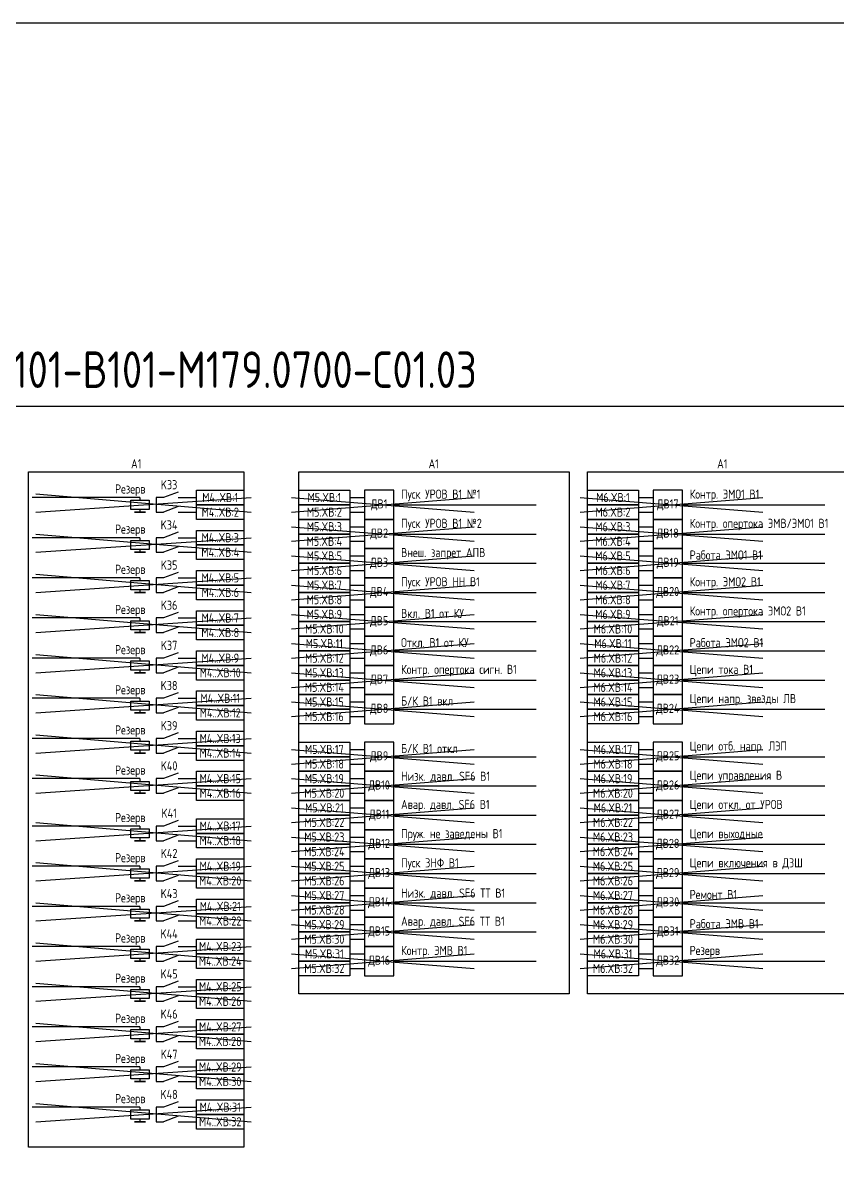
# Model space of a CAD drawing. Header units: millimetres. Extents: x -936 to 3453, y -90 to 618.
# Drawn here: x 226.5 to 449.3, y 303.5 to 618 of the extents above; entities that cross this region are included whole.
import ezdxf

# ---------------------------------------------------------------- set-up
doc = ezdxf.new("R2010")
doc.units = ezdxf.units.MM
doc.styles.add('Gost_type_A', font='GOST_A.TTF')

msp = doc.modelspace()

# ---------------------------------------------------------------- linework, layer by layer
for p, q in [((258.5, 488), (229, 488)), ((258.5, 488), (258.5, 487.25)), ((316, 488), (320, 488)), ((395, 488), (399, 488)), ((258.5, 484.75), (258.5, 484)), ((328, 486), (367, 486)), ((407, 486), (446, 486)), ((316, 484), (320, 484)), ((395, 484), (399, 484)), ((316, 480), (320, 480)), ((395, 480), (399, 480)), ((258.5, 477), (229, 477)), ((258.5, 477), (258.5, 476.25)), ((316, 476), (320, 476)), ((328, 478), (367, 478)), ((395, 476), (399, 476)), ((407, 478), (446, 478)), ((258.5, 473.75), (258.5, 473)), ((316, 472), (320, 472)), ((395, 472), (399, 472)), ((328, 470), (367, 470)), ((407, 470), (446, 470)), ((258.5, 466), (229, 466)), ((258.5, 466), (258.5, 465.25)), ((316, 468), (320, 468)), ((395, 468), (399, 468)), ((258.5, 462.75), (258.5, 462)), ((316, 464), (320, 464)), ((395, 464), (399, 464)), ((316, 460), (320, 460)), ((328, 462), (367, 462)), ((395, 460), (399, 460)), ((407, 462), (446, 462)), ((258.5, 455), (229, 455)), ((258.5, 455), (258.5, 454.25)), ((316, 456), (320, 456)), ((328, 454), (367, 454)), ((395, 456), (399, 456)), ((407, 454), (446, 454)), ((258.5, 451.75), (258.5, 451)), ((316, 452), (320, 452)), ((395, 452), (399, 452)), ((316, 448), (320, 448)), ((395, 448), (399, 448)), ((258.5, 444), (229, 444)), ((258.5, 444), (258.5, 443.25)), ((316, 444), (320, 444)), ((328, 446), (367, 446)), ((395, 444), (399, 444)), ((407, 446), (446, 446)), ((258.5, 440.75), (258.5, 440)), ((316, 440), (320, 440)), ((328, 438), (367, 438)), ((395, 440), (399, 440)), ((407, 438), (446, 438)), ((316, 436), (320, 436)), ((395, 436), (399, 436)), ((258.5, 433), (229, 433)), ((258.5, 433), (258.5, 432.25)), ((316, 432), (320, 432)), ((395, 432), (399, 432)), ((258.5, 429.75), (258.5, 429)), ((316, 428), (320, 428)), ((328, 430), (367, 430)), ((395, 428), (399, 428)), ((407, 430), (446, 430)), ((258.5, 422), (229, 422)), ((258.5, 422), (258.5, 421.25)), ((258.5, 418.75), (258.5, 418)), ((316, 419), (320, 419)), ((395, 419), (399, 419)), ((328, 417), (367, 417)), ((407, 417), (446, 417)), ((316, 415), (320, 415)), ((395, 415), (399, 415)), ((258.5, 411), (229, 411)), ((258.5, 411), (258.5, 410.25)), ((316, 411), (320, 411)), ((328, 409), (367, 409)), ((395, 411), (399, 411)), ((407, 409), (446, 409)), ((258.5, 407.75), (258.5, 407)), ((316, 407), (320, 407)), ((395, 407), (399, 407)), ((316, 403), (320, 403)), ((395, 403), (399, 403)), ((328, 401), (367, 401)), ((407, 401), (446, 401)), ((258.5, 398), (229, 398)), ((258.5, 398), (258.5, 397.25)), ((316, 399), (320, 399)), ((395, 399), (399, 399)), ((258.5, 394.75), (258.5, 394)), ((316, 395), (320, 395)), ((395, 395), (399, 395)), ((316, 391), (320, 391)), ((328, 393), (367, 393)), ((395, 391), (399, 391)), ((407, 393), (446, 393)), ((258.5, 387), (229, 387)), ((258.5, 387), (258.5, 386.25)), ((316, 387), (320, 387)), ((395, 387), (399, 387)), ((258.5, 383.75), (258.5, 383)), ((328, 385), (367, 385)), ((407, 385), (446, 385)), ((316, 383), (320, 383)), ((395, 383), (399, 383)), ((316, 379), (320, 379)), ((395, 379), (399, 379)), ((258.5, 376), (229, 376)), ((258.5, 376), (258.5, 375.25)), ((316, 375), (320, 375)), ((328, 377), (367, 377)), ((395, 375), (399, 375)), ((407, 377), (446, 377)), ((258.5, 372.75), (258.5, 372)), ((316, 371), (320, 371)), ((328, 369), (367, 369)), ((395, 371), (399, 371)), ((407, 369), (446, 369)), ((258.5, 365), (229, 365)), ((258.5, 365), (258.5, 364.25)), ((316, 367), (320, 367)), ((395, 367), (399, 367)), ((258.5, 361.75), (258.5, 361)), ((316, 363), (320, 363)), ((395, 363), (399, 363)), ((316, 359), (320, 359)), ((328, 361), (367, 361)), ((395, 359), (399, 359)), ((407, 361), (446, 361)), ((258.5, 354), (229, 354)), ((258.5, 354), (258.5, 353.25)), ((258.5, 350.75), (258.5, 350)), ((258.5, 343), (229, 343)), ((258.5, 343), (258.5, 342.25)), ((258.5, 339.75), (258.5, 339)), ((258.5, 332), (229, 332)), ((258.5, 332), (258.5, 331.25)), ((258.5, 328.75), (258.5, 328)), ((258.5, 321), (229, 321)), ((258.5, 321), (258.5, 320.25)), ((258.5, 317.75), (258.5, 317))]:
    msp.add_line(p, q)
at = {"color": 114, "true_color": 0x139b48}
for p, q in [((230, 489), (289, 484)), ((230, 484), (289, 488)), ((230, 478), (289, 473)), ((230, 473), (289, 477)), ((230, 467), (289, 462)), ((230, 462), (289, 466)), ((230, 456), (289, 451)), ((230, 451), (289, 455)), ((230, 445), (289, 440)), ((230, 440), (289, 444)), ((230, 434), (289, 429)), ((230, 429), (289, 433)), ((230, 423), (289, 418)), ((230, 418), (289, 422)), ((230, 412), (289, 407)), ((230, 407), (289, 411)), ((230, 399), (289, 394)), ((230, 394), (289, 398)), ((230, 388), (289, 383)), ((230, 383), (289, 387)), ((230, 377), (289, 372)), ((230, 372), (289, 376)), ((230, 366), (289, 361)), ((230, 361), (289, 365)), ((379, 363), (429, 359)), ((379, 359), (429, 363)), ((230, 355), (289, 350)), ((230, 350), (289, 354)), ((230, 344), (289, 339)), ((230, 339), (289, 343)), ((230, 333), (289, 328)), ((230, 328), (289, 332)), ((230, 322), (289, 317)), ((230, 317), (289, 321))]:
    msp.add_line(p, q, dxfattribs=at)
at = {"ltscale": 1.08}
for p, q in [((265, 488), (263, 488)), ((263, 488), (263, 484)), ((269, 488), (274, 488)), ((263, 484), (265, 484)), ((269, 484), (274, 484)), ((265, 477), (263, 477)), ((263, 477), (263, 473)), ((269, 477), (274, 477)), ((263, 473), (265, 473)), ((269, 473), (274, 473)), ((265, 466), (263, 466)), ((263, 466), (263, 462)), ((269, 466), (274, 466)), ((263, 462), (265, 462)), ((269, 462), (274, 462)), ((265, 455), (263, 455)), ((263, 455), (263, 451)), ((269, 455), (274, 455)), ((263, 451), (265, 451)), ((269, 451), (274, 451)), ((265, 444), (263, 444)), ((263, 444), (263, 440)), ((269, 444), (274, 444)), ((263, 440), (265, 440)), ((269, 440), (274, 440)), ((265, 433), (263, 433)), ((263, 433), (263, 429)), ((269, 433), (274, 433)), ((263, 429), (265, 429)), ((269, 429), (274, 429)), ((265, 422), (263, 422)), ((263, 422), (263, 418)), ((269, 422), (274, 422)), ((263, 418), (265, 418)), ((269, 418), (274, 418)), ((265, 411), (263, 411)), ((263, 411), (263, 407)), ((269, 411), (274, 411)), ((263, 407), (265, 407)), ((269, 407), (274, 407)), ((265, 398), (263, 398)), ((263, 398), (263, 394)), ((269, 398), (274, 398)), ((263, 394), (265, 394)), ((269, 394), (274, 394)), ((265, 387), (263, 387)), ((263, 387), (263, 383)), ((269, 387), (274, 387)), ((263, 383), (265, 383)), ((269, 383), (274, 383)), ((265, 376), (263, 376)), ((263, 376), (263, 372)), ((269, 376), (274, 376)), ((263, 372), (265, 372)), ((269, 372), (274, 372)), ((265, 365), (263, 365)), ((263, 365), (263, 361)), ((269, 365), (274, 365)), ((263, 361), (265, 361)), ((269, 361), (274, 361)), ((265, 354), (263, 354)), ((263, 354), (263, 350)), ((269, 354), (274, 354)), ((263, 350), (265, 350)), ((269, 350), (274, 350)), ((265, 343), (263, 343)), ((263, 343), (263, 339)), ((269, 343), (274, 343)), ((263, 339), (265, 339)), ((269, 339), (274, 339)), ((265, 332), (263, 332)), ((263, 332), (263, 328)), ((269, 332), (274, 332)), ((263, 328), (265, 328)), ((269, 328), (274, 328)), ((265, 321), (263, 321)), ((263, 321), (263, 317)), ((269, 321), (274, 321)), ((263, 317), (265, 317)), ((269, 317), (274, 317))]:
    msp.add_line(p, q, dxfattribs=at)
at = {"ltscale": 4.32}
for p, q in [((269, 489.5), (265, 488)), ((269, 485.5), (265, 484)), ((269, 478.5), (265, 477)), ((269, 474.5), (265, 473)), ((269, 467.5), (265, 466)), ((269, 463.5), (265, 462)), ((269, 456.5), (265, 455)), ((269, 452.5), (265, 451)), ((269, 445.5), (265, 444)), ((269, 441.5), (265, 440)), ((269, 434.5), (265, 433)), ((269, 430.5), (265, 429)), ((269, 423.5), (265, 422)), ((269, 419.5), (265, 418)), ((269, 412.5), (265, 411)), ((269, 408.5), (265, 407)), ((269, 399.5), (265, 398)), ((269, 395.5), (265, 394)), ((269, 388.5), (265, 387)), ((269, 384.5), (265, 383)), ((269, 377.5), (265, 376)), ((269, 373.5), (265, 372)), ((269, 366.5), (265, 365)), ((269, 362.5), (265, 361)), ((269, 355.5), (265, 354)), ((269, 351.5), (265, 350)), ((269, 344.5), (265, 343)), ((269, 340.5), (265, 339)), ((269, 333.5), (265, 332)), ((269, 329.5), (265, 328)), ((269, 322.5), (265, 321)), ((269, 318.5), (265, 317))]:
    msp.add_line(p, q, dxfattribs=at)
at = {"color": 6}
for p, q in [((300, 488), (350, 484)), ((300, 484), (350, 488)), ((379, 488), (429, 484)), ((379, 484), (429, 488)), ((300, 480), (350, 476)), ((300, 476), (350, 480)), ((379, 480), (429, 476)), ((379, 476), (429, 480)), ((300, 472), (350, 468)), ((300, 468), (350, 472)), ((379, 472), (429, 468)), ((379, 468), (429, 472)), ((300, 464), (350, 460)), ((300, 460), (350, 464)), ((379, 464), (429, 460)), ((379, 460), (429, 464)), ((300, 456), (350, 452)), ((300, 452), (350, 456)), ((379, 456), (429, 452)), ((379, 452), (429, 456)), ((300, 448), (350, 444)), ((300, 444), (350, 448)), ((379, 448), (429, 444)), ((379, 444), (429, 448)), ((300, 440), (350, 436)), ((300, 436), (350, 440)), ((379, 440), (429, 436)), ((379, 436), (429, 440)), ((300, 432), (350, 428)), ((300, 428), (350, 432)), ((379, 432), (429, 428)), ((379, 428), (429, 432)), ((300, 419), (350, 415)), ((300, 415), (350, 419)), ((379, 419), (429, 415)), ((379, 415), (429, 419)), ((300, 411), (350, 407)), ((300, 407), (350, 411)), ((379, 411), (429, 407)), ((379, 407), (429, 411)), ((300, 403), (350, 399)), ((300, 399), (350, 403)), ((379, 403), (429, 399)), ((379, 399), (429, 403)), ((300, 395), (350, 391)), ((300, 391), (350, 395)), ((379, 395), (429, 391)), ((379, 391), (429, 395)), ((300, 387), (350, 383)), ((300, 383), (350, 387)), ((379, 387), (429, 383)), ((379, 383), (429, 387)), ((300, 379), (350, 375)), ((300, 375), (350, 379)), ((379, 379), (429, 375)), ((379, 375), (429, 379)), ((300, 371), (350, 367)), ((300, 367), (350, 371)), ((379, 371), (429, 367)), ((379, 367), (429, 371)), ((300, 363), (350, 359)), ((300, 359), (350, 363))]:
    msp.add_line(p, q, dxfattribs=at)
for points in [[(-936, 618), (3453, 618), (3453, -90), (-936, -90)], [(0, 513), (801, 513), (801, 297), (0, 297)], [(228, 495), (287, 495), (287, 310), (228, 310)], [(302, 495), (376, 495), (376, 352), (302, 352)], [(381, 495), (455, 495), (455, 352), (381, 352)], [(274, 490), (287, 490), (287, 486), (274, 486)], [(302, 490), (316, 490), (316, 486), (302, 486)], [(381, 490), (395, 490), (395, 486), (381, 486)], [(261, 487.25), (261, 484.75), (256, 484.75), (256, 487.25)], [(274, 486), (287, 486), (287, 482), (274, 482)], [(302, 486), (316, 486), (316, 482), (302, 482)], [(381, 486), (395, 486), (395, 482), (381, 482)], [(260, 484), (257, 484)], [(302, 482), (316, 482), (316, 478), (302, 478)], [(381, 482), (395, 482), (395, 478), (381, 478)], [(274, 479), (287, 479), (287, 475), (274, 475)], [(261, 476.25), (261, 473.75), (256, 473.75), (256, 476.25)], [(274, 475), (287, 475), (287, 471), (274, 471)], [(302, 478), (316, 478), (316, 474), (302, 474)], [(381, 478), (395, 478), (395, 474), (381, 474)], [(260, 473), (257, 473)], [(302, 474), (316, 474), (316, 470), (302, 470)], [(381, 474), (395, 474), (395, 470), (381, 470)], [(302, 470), (316, 470), (316, 466), (302, 466)], [(381, 470), (395, 470), (395, 466), (381, 466)], [(274, 468), (287, 468), (287, 464), (274, 464)], [(302, 466), (316, 466), (316, 462), (302, 462)], [(381, 466), (395, 466), (395, 462), (381, 462)], [(261, 465.25), (261, 462.75), (256, 462.75), (256, 465.25)], [(274, 464), (287, 464), (287, 460), (274, 460)], [(260, 462), (257, 462)], [(302, 462), (316, 462), (316, 458), (302, 458)], [(381, 462), (395, 462), (395, 458), (381, 458)], [(274, 457), (287, 457), (287, 453), (274, 453)], [(302, 458), (316, 458), (316, 454), (302, 454)], [(381, 458), (395, 458), (395, 454), (381, 454)], [(261, 454.25), (261, 451.75), (256, 451.75), (256, 454.25)], [(274, 453), (287, 453), (287, 449), (274, 449)], [(302, 454), (316, 454), (316, 450), (302, 450)], [(381, 454), (395, 454), (395, 450), (381, 450)], [(260, 451), (257, 451)], [(302, 450), (316, 450), (316, 446), (302, 446)], [(381, 450), (395, 450), (395, 446), (381, 446)], [(274, 446), (287, 446), (287, 442), (274, 442)], [(302, 446), (316, 446), (316, 442), (302, 442)], [(381, 446), (395, 446), (395, 442), (381, 442)], [(261, 443.25), (261, 440.75), (256, 440.75), (256, 443.25)], [(274, 442), (287, 442), (287, 438), (274, 438)], [(302, 442), (316, 442), (316, 438), (302, 438)], [(381, 442), (395, 442), (395, 438), (381, 438)], [(260, 440), (257, 440)], [(302, 438), (316, 438), (316, 434), (302, 434)], [(381, 438), (395, 438), (395, 434), (381, 434)], [(274, 435), (287, 435), (287, 431), (274, 431)], [(261, 432.25), (261, 429.75), (256, 429.75), (256, 432.25)], [(274, 431), (287, 431), (287, 427), (274, 427)], [(302, 434), (316, 434), (316, 430), (302, 430)], [(381, 434), (395, 434), (395, 430), (381, 430)], [(260, 429), (257, 429)], [(302, 430), (316, 430), (316, 426), (302, 426)], [(381, 430), (395, 430), (395, 426), (381, 426)], [(274, 424), (287, 424), (287, 420), (274, 420)], [(261, 421.25), (261, 418.75), (256, 418.75), (256, 421.25)], [(274, 420), (287, 420), (287, 416), (274, 416)], [(302, 421), (316, 421), (316, 417), (302, 417)], [(381, 421), (395, 421), (395, 417), (381, 417)], [(260, 418), (257, 418)], [(302, 417), (316, 417), (316, 413), (302, 413)], [(381, 417), (395, 417), (395, 413), (381, 413)], [(274, 413), (287, 413), (287, 409), (274, 409)], [(302, 413), (316, 413), (316, 409), (302, 409)], [(381, 413), (395, 413), (395, 409), (381, 409)], [(261, 410.25), (261, 407.75), (256, 407.75), (256, 410.25)], [(274, 409), (287, 409), (287, 405), (274, 405)], [(302, 409), (316, 409), (316, 405), (302, 405)], [(381, 409), (395, 409), (395, 405), (381, 405)], [(260, 407), (257, 407)], [(302, 405), (316, 405), (316, 401), (302, 401)], [(381, 405), (395, 405), (395, 401), (381, 401)], [(274, 400), (287, 400), (287, 396), (274, 396)], [(302, 401), (316, 401), (316, 397), (302, 397)], [(381, 401), (395, 401), (395, 397), (381, 397)], [(261, 397.25), (261, 394.75), (256, 394.75), (256, 397.25)], [(302, 397), (316, 397), (316, 393), (302, 393)], [(381, 397), (395, 397), (395, 393), (381, 393)], [(260, 394), (257, 394)], [(274, 396), (287, 396), (287, 392), (274, 392)], [(302, 393), (316, 393), (316, 389), (302, 389)], [(381, 393), (395, 393), (395, 389), (381, 389)], [(274, 389), (287, 389), (287, 385), (274, 385)], [(302, 389), (316, 389), (316, 385), (302, 385)], [(381, 389), (395, 389), (395, 385), (381, 385)], [(261, 386.25), (261, 383.75), (256, 383.75), (256, 386.25)], [(274, 385), (287, 385), (287, 381), (274, 381)], [(302, 385), (316, 385), (316, 381), (302, 381)], [(381, 385), (395, 385), (395, 381), (381, 381)], [(260, 383), (257, 383)], [(302, 381), (316, 381), (316, 377), (302, 377)], [(381, 381), (395, 381), (395, 377), (381, 377)], [(274, 378), (287, 378), (287, 374), (274, 374)], [(261, 375.25), (261, 372.75), (256, 372.75), (256, 375.25)], [(302, 377), (316, 377), (316, 373), (302, 373)], [(381, 377), (395, 377), (395, 373), (381, 373)], [(260, 372), (257, 372)], [(274, 374), (287, 374), (287, 370), (274, 370)], [(302, 373), (316, 373), (316, 369), (302, 369)], [(381, 373), (395, 373), (395, 369), (381, 369)], [(302, 369), (316, 369), (316, 365), (302, 365)], [(381, 369), (395, 369), (395, 365), (381, 365)], [(274, 367), (287, 367), (287, 363), (274, 363)], [(302, 365), (316, 365), (316, 361), (302, 361)], [(381, 365), (395, 365), (395, 361), (381, 361)], [(261, 364.25), (261, 361.75), (256, 361.75), (256, 364.25)], [(274, 363), (287, 363), (287, 359), (274, 359)], [(260, 361), (257, 361)], [(302, 361), (316, 361), (316, 357), (302, 357)], [(381, 361), (395, 361), (395, 357), (381, 357)], [(274, 356), (287, 356), (287, 352), (274, 352)], [(261, 353.25), (261, 350.75), (256, 350.75), (256, 353.25)], [(260, 350), (257, 350)], [(274, 352), (287, 352), (287, 348), (274, 348)], [(274, 345), (287, 345), (287, 341), (274, 341)], [(261, 342.25), (261, 339.75), (256, 339.75), (256, 342.25)], [(274, 341), (287, 341), (287, 337), (274, 337)], [(260, 339), (257, 339)], [(274, 334), (287, 334), (287, 330), (274, 330)], [(261, 331.25), (261, 328.75), (256, 328.75), (256, 331.25)], [(260, 328), (257, 328)], [(274, 330), (287, 330), (287, 326), (274, 326)], [(274, 323), (287, 323), (287, 319), (274, 319)], [(261, 320.25), (261, 317.75), (256, 317.75), (256, 320.25)], [(274, 319), (287, 319), (287, 315), (274, 315)], [(260, 317), (257, 317)]]:
    msp.add_lwpolyline(points, close=True)
at = {"ltscale": 4}
for points in [[(320, 482), (328, 482), (328, 490), (320, 490)], [(399, 482), (407, 482), (407, 490), (399, 490)], [(320, 474), (328, 474), (328, 482), (320, 482)], [(399, 474), (407, 474), (407, 482), (399, 482)], [(320, 466), (328, 466), (328, 474), (320, 474)], [(399, 466), (407, 466), (407, 474), (399, 474)], [(320, 458), (328, 458), (328, 466), (320, 466)], [(399, 458), (407, 458), (407, 466), (399, 466)], [(320, 450), (328, 450), (328, 458), (320, 458)], [(399, 450), (407, 450), (407, 458), (399, 458)], [(320, 442), (328, 442), (328, 450), (320, 450)], [(399, 442), (407, 442), (407, 450), (399, 450)], [(320, 434), (328, 434), (328, 442), (320, 442)], [(399, 434), (407, 434), (407, 442), (399, 442)], [(320, 426), (328, 426), (328, 434), (320, 434)], [(399, 426), (407, 426), (407, 434), (399, 434)], [(320, 413), (328, 413), (328, 421), (320, 421)], [(399, 413), (407, 413), (407, 421), (399, 421)], [(320, 405), (328, 405), (328, 413), (320, 413)], [(399, 405), (407, 405), (407, 413), (399, 413)], [(320, 397), (328, 397), (328, 405), (320, 405)], [(399, 397), (407, 397), (407, 405), (399, 405)], [(320, 389), (328, 389), (328, 397), (320, 397)], [(399, 389), (407, 389), (407, 397), (399, 397)], [(320, 381), (328, 381), (328, 389), (320, 389)], [(399, 381), (407, 381), (407, 389), (399, 389)], [(320, 373), (328, 373), (328, 381), (320, 381)], [(399, 373), (407, 373), (407, 381), (399, 381)], [(320, 365), (328, 365), (328, 373), (320, 373)], [(399, 365), (407, 365), (407, 373), (399, 373)], [(320, 357), (328, 357), (328, 365), (320, 365)], [(399, 357), (407, 357), (407, 365), (399, 365)]]:
    msp.add_lwpolyline(points, close=True, dxfattribs=at)

# ---------------------------------------------------------------- texts
at = {"line_spacing_factor": 0.9, "style": 'Gost_type_A'}
for s, insert, char_height, width, attachment_point in [('03.01 Э2 ЮНИТ-М500-ЛВ\\PЮНИТ-М514-ЛВ-Р102-К103-К103-К103-В101-В101-В101-М179.0700-С01.03', (0, 518), 10, 855, 7), ('A1', (257.5, 496), 2.5, 59, 8), ('A1', (338.94, 496), 2.5, 73.8762, 8), ('A1', (417.94, 496), 2.5, 73.8762, 8)]:
    msp.add_mtext(s, dxfattribs=dict(at, insert=insert, char_height=char_height, width=width, attachment_point=attachment_point))
at = {"char_height": 2.5, "style": 'Gost_type_A'}
for s, insert, width, attachment_point in [('Резерв', (260, 490), 31.0015, 6), ('K33', (266.5, 491.5), 5, 5), ('M4..XВ:1', (280.5, 488), 13, 5), ('M5.XВ:1', (309, 488), 14, 5), ('ДВ1', (324, 486), 7.9998, 5), ('Пуск УРОВ В1 №1', (330, 487), 29.668, 7), ('M6.XВ:1', (388, 488), 14, 5), ('ДВ17', (403, 486), 7.9998, 5), ('Контр. ЭМО1 В1', (409, 487), 35.7119, 7), ('M4..XВ:2', (280.5, 484), 13, 5), ('M5.XВ:2', (309, 484), 14, 5), ('M6.XВ:2', (388, 484), 14, 5), ('K34', (266.5, 480.5), 5, 5), ('M5.XВ:3', (309, 480), 14, 5), ('Пуск УРОВ В1 №2', (330, 479), 30.6324, 7), ('M6.XВ:3', (388, 480), 14, 5), ('Контр. опертока ЭМВ/ЭМО1 В1', (409, 479), 41.1416, 7), ('Резерв', (260, 479), 31.0015, 6), ('M4..XВ:3', (280.5, 477), 13, 5), ('ДВ2', (324, 478), 7.9998, 5), ('ДВ18', (403, 478), 7.9998, 5), ('M5.XВ:4', (309, 476), 14, 5), ('M6.XВ:4', (388, 476), 14, 5), ('M4..XВ:4', (280.5, 473), 13, 5), ('M5.XВ:5', (309, 472), 14, 5), ('Внеш. запрет АПВ', (330, 471), 30.6324, 7), ('M6.XВ:5', (388, 472), 14, 5), ('Работа ЭМО1 В1', (409, 471), 27.8465, 7), ('Резерв', (260, 468), 31.0015, 6), ('K35', (266.5, 469.5), 5, 5), ('M5.XВ:6', (309, 468), 14, 5), ('ДВ3', (324, 470), 7.9998, 5), ('M6.XВ:6', (388, 468), 14, 5), ('ДВ19', (403, 470), 7.9998, 5), ('M4..XВ:5', (280.5, 466), 13, 5), ('Пуск УРОВ НН В1', (330, 463), 27.8465, 7), ('Контр. ЭМО2 В1', (409, 463), 27.8465, 7), ('M4..XВ:6', (280.5, 462), 13, 5), ('M5.XВ:7', (309, 464), 14, 5), ('ДВ4', (324, 462), 7.9998, 5), ('M6.XВ:7', (388, 464), 14, 5), ('ДВ20', (403, 462), 7.9998, 5), ('K36', (266.5, 458.5), 5, 5), ('M5.XВ:8', (309, 460), 14, 5), ('M6.XВ:8', (388, 460), 14, 5), ('Резерв', (260, 457), 31.0015, 6), ('M4..XВ:7', (280.5, 455), 13, 5), ('M5.XВ:9', (309, 456), 14, 5), ('Вкл. В1 от КУ', (330, 455), 27.8465, 7), ('M6.XВ:9', (388, 456), 14, 5), ('Контр. опертока ЭМО2 В1', (409, 455), 33.4848, 7), ('M5.XВ:10', (309, 452), 14, 5), ('ДВ5', (324, 454), 7.9998, 5), ('M6.XВ:10', (388, 452), 14, 5), ('ДВ21', (403, 454), 7.9998, 5), ('M4..XВ:8', (280.5, 451), 13, 5), ('Резерв', (260, 446), 31.0015, 6), ('K37', (266.5, 447.5), 5, 5), ('M5.XВ:11', (309, 448), 14, 5), ('ДВ6', (324, 446), 7.9998, 5), ('Откл. В1 от КУ', (330, 447), 27.8465, 7), ('M6.XВ:11', (388, 448), 14, 5), ('ДВ22', (403, 446), 7.9998, 5), ('Работа ЭМО2 В1', (409, 447), 35.3544, 7), ('M4..XВ:9', (280.5, 444), 13, 5), ('M5.XВ:12', (309, 444), 14, 5), ('M6.XВ:12', (388, 444), 14, 5), ('M4..XВ:10', (280.5, 440), 13, 5), ('M5.XВ:13', (309, 440), 14, 5), ('Контр. опертока сигн. В1', (330, 439), 33.5921, 7), ('M6.XВ:13', (388, 440), 14, 5), ('Цепи тока В1', (409, 439), 27.8465, 7), ('K38', (266.5, 436.5), 5, 5), ('M5.XВ:14', (309, 436), 14, 5), ('ДВ7', (324, 438), 7.9998, 5), ('M6.XВ:14', (388, 436), 14, 5), ('ДВ23', (403, 438), 7.9998, 5), ('Резерв', (260, 435), 31.0015, 6), ('M4..XВ:11', (280.5, 433), 13, 5), ('Цепи напр. звезды ЛВ', (409, 431), 27.8465, 7), ('M5.XВ:15', (309, 432), 14, 5), ('ДВ8', (324, 430), 7.9998, 5), ('Б/К В1 вкл', (330, 431), 37.8684, 7), ('M6.XВ:15', (388, 432), 14, 5), ('ДВ24', (403, 430), 7.9998, 5), ('M4..XВ:12', (280.5, 429), 13, 5), ('M5.XВ:16', (309, 428), 14, 5), ('M6.XВ:16', (388, 428), 14, 5), ('Резерв', (260, 424), 31.0015, 6), ('K39', (266.5, 425.5), 5, 5), ('M4..XВ:13', (280.5, 422), 13, 5), ('M4..XВ:14', (280.5, 418), 13, 5), ('M5.XВ:17', (309, 419), 14, 5), ('ДВ9', (324, 417), 7.9998, 5), ('Б/К В1 откл', (330, 418), 27.8465, 7), ('M6.XВ:17', (388, 419), 14, 5), ('ДВ25', (403, 417), 7.9998, 5), ('Цепи отб. напр. ЛЭП', (409, 418), 27.8465, 7), ('K40', (266.5, 414.5), 5, 5), ('M5.XВ:18', (309, 415), 14, 5), ('M6.XВ:18', (388, 415), 14, 5), ('Резерв', (260, 413), 31.0015, 6), ('M4..XВ:15', (280.5, 411), 13, 5), ('M5.XВ:19', (309, 411), 14, 5), ('Низк. давл. SF6 В1', (330, 410), 39.1584, 7), ('M6.XВ:19', (388, 411), 14, 5), ('Цепи управления В', (409, 410), 27.8465, 7), ('ДВ10', (324, 409), 7.9998, 5), ('ДВ26', (403, 409), 7.9998, 5), ('M4..XВ:16', (280.5, 407), 13, 5), ('M5.XВ:20', (309, 407), 14, 5), ('M6.XВ:20', (388, 407), 14, 5), ('K41', (266.5, 401.5), 5, 5), ('M5.XВ:21', (309, 403), 14, 5), ('Авар. давл. SF6 В1', (330, 402), 27.8465, 7), ('M6.XВ:21', (388, 403), 14, 5), ('Цепи откл. от УРОВ', (409, 402), 35.933, 7), ('Резерв', (260, 400), 31.0015, 6), ('M5.XВ:22', (309, 399), 14, 5), ('ДВ11', (324, 401), 7.9998, 5), ('M6.XВ:22', (388, 399), 14, 5), ('ДВ27', (403, 401), 7.9998, 5), ('M4..XВ:17', (280.5, 398), 13, 5), ('Пруж. не заведены В1', (330, 394), 36.4793, 7), ('Цепи выходные', (409, 394), 41.868, 7), ('M4..XВ:18', (280.5, 394), 13, 5), ('M5.XВ:23', (309, 395), 14, 5), ('ДВ12', (324, 393), 7.9998, 5), ('M6.XВ:23', (388, 395), 14, 5), ('ДВ28', (403, 393), 7.9998, 5), ('Резерв', (260, 389), 31.0015, 6), ('K42', (266.5, 390.5), 5, 5), ('M5.XВ:24', (309, 391), 14, 5), ('M6.XВ:24', (388, 391), 14, 5), ('M4..XВ:19', (280.5, 387), 13, 5), ('M5.XВ:25', (309, 387), 14, 5), ('Пуск ЗНФ В1', (330, 386), 27.8465, 7), ('M6.XВ:25', (388, 387), 14, 5), ('Цепи включения в ДЗШ', (409, 386), 42.9636, 7), ('M4..XВ:20', (280.5, 383), 13, 5), ('M5.XВ:26', (309, 383), 14, 5), ('ДВ13', (324, 385), 7.9998, 5), ('M6.XВ:26', (388, 383), 14, 5), ('ДВ29', (403, 385), 7.9998, 5), ('K43', (266.5, 379.5), 5, 5), ('Низк. давл. SF6 ТТ В1', (330, 378), 35.3878, 7), ('Резерв', (260, 378), 31.0015, 6), ('M5.XВ:27', (309, 379), 14, 5), ('ДВ14', (324, 377), 7.9998, 5), ('M6.XВ:27', (388, 379), 14, 5), ('ДВ30', (403, 377), 7.9998, 5), ('Ремонт В1', (409, 378), 40.0707, 7), ('M4..XВ:21', (280.5, 376), 13, 5), ('M5.XВ:28', (309, 375), 14, 5), ('M6.XВ:28', (388, 375), 14, 5), ('M4..XВ:22', (280.5, 372), 13, 5), ('M5.XВ:29', (309, 371), 14, 5), ('\\pxsm1;Авар. давл. SF6 ТТ В1', (330, 370), 27.8465, 7), ('M6.XВ:29', (388, 371), 14, 5), ('Резерв', (260, 367), 31.0015, 6), ('K44', (266.5, 368.5), 5, 5), ('M5.XВ:30', (309, 367), 14, 5), ('ДВ15', (324, 369), 7.9998, 5), ('M6.XВ:30', (388, 367), 14, 5), ('ДВ31', (403, 369), 7.9998, 5), ('M4..XВ:23', (280.5, 365), 13, 5), ('Контр. ЭМВ В1', (330, 362), 40.0514, 7), ('Резерв', (409, 362), 37, 7), ('M4..XВ:24', (280.5, 361), 13, 5), ('M5.XВ:31', (309, 363), 14, 5), ('ДВ16', (324, 361), 7.9998, 5), ('M6.XВ:31', (388, 363), 14, 5), ('ДВ32', (403, 361), 7.9998, 5), ('K45', (266.5, 357.5), 5, 5), ('M5.XВ:32', (309, 359), 14, 5), ('M6.XВ:32', (388, 359), 14, 5), ('Резерв', (260, 356), 31.0015, 6), ('M4..XВ:25', (280.5, 354), 13, 5), ('M4..XВ:26', (280.5, 350), 13, 5), ('Резерв', (260, 345), 31.0015, 6), ('K46', (266.5, 346.5), 5, 5), ('M4..XВ:27', (280.5, 343), 13, 5), ('M4..XВ:28', (280.5, 339), 13, 5), ('K47', (266.5, 335.5), 5, 5), ('Резерв', (260, 334), 31.0015, 6), ('M4..XВ:29', (280.5, 332), 13, 5), ('M4..XВ:30', (280.5, 328), 13, 5), ('Резерв', (260, 323), 31.0015, 6), ('K48', (266.5, 324.5), 5, 5), ('M4..XВ:31', (280.5, 321), 13, 5), ('M4..XВ:32', (280.5, 317), 13, 5)]:
    msp.add_mtext(s, dxfattribs=dict(at, insert=insert, width=width, attachment_point=attachment_point))
at = {"color": 6, "insert": (409, 370), "char_height": 2.5, "width": 38, "attachment_point": 7, "style": 'Gost_type_A'}
msp.add_mtext('Работа ЭМВ В1', dxfattribs=at)

doc.saveas('drawing.dxf')
